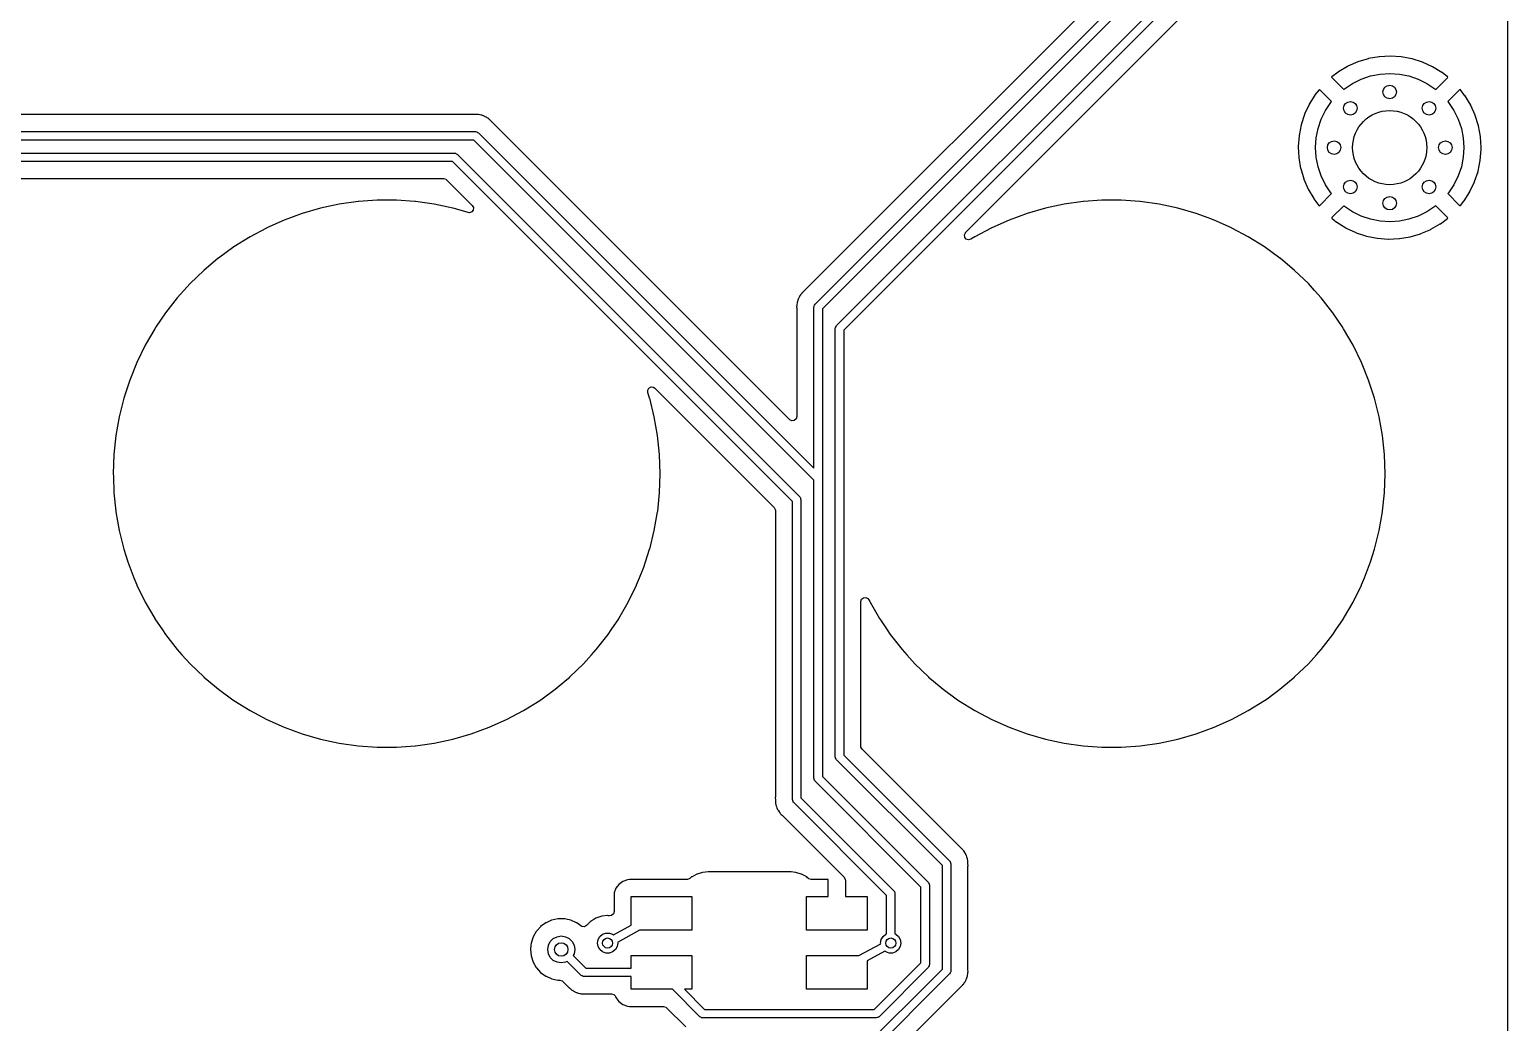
# Model space of a CAD drawing. Extents: x 144 to 253, y -181 to -52.
# Drawn here: x 209.65 to 253.49, y -165.36 to -135.91 of the extents above; entities that cross this region are included whole.
import ezdxf

# ---------------------------------------------------------------- set-up
doc = ezdxf.new("R2010")
doc.units = 0
doc.layers.add('BLACK', color=7, linetype='CONTINUOUS')

msp = doc.modelspace()

# ---------------------------------------------------------------- linework, layer by layer
at = {"layer": 'BLACK', "linetype": 'CONTINUOUS'}
for p, q in [((253.492, -132.01), (253.492, -169.363)), ((242.535, -133.76), (232.653, -143.641)), ((232.957, -144.057), (243.08, -133.933)), ((243.293, -134.073), (233.17, -144.197)), ((233.592, -144.692), (243.715, -134.568)), ((243.928, -134.708), (233.805, -144.832)), ((239.319, -140.036), (244.232, -135.124)), ((249.684, -136.719), (249.37, -136.775)), ((249.692, -136.718), (249.684, -136.719)), ((250.01, -136.701), (249.692, -136.718)), ((250.018, -136.701), (250.01, -136.701)), ((250.336, -136.722), (250.018, -136.701)), ((250.344, -136.722), (250.336, -136.722)), ((250.657, -136.781), (250.344, -136.722)), ((248.472, -137.172), (248.286, -137.315)), ((248.478, -137.168), (248.472, -137.172)), ((248.752, -137.005), (248.478, -137.168)), ((248.759, -137.001), (248.752, -137.005)), ((249.051, -136.872), (248.759, -137.001)), ((249.058, -136.869), (249.051, -136.872)), ((249.363, -136.776), (249.058, -136.869)), ((249.37, -136.775), (249.363, -136.776)), ((250.665, -136.783), (250.657, -136.781)), ((250.969, -136.879), (250.665, -136.783)), ((250.976, -136.882), (250.969, -136.879)), ((251.266, -137.014), (250.976, -136.882)), ((251.273, -137.018), (251.266, -137.014)), ((251.545, -137.184), (251.273, -137.018)), ((251.551, -137.188), (251.545, -137.184)), ((251.714, -137.316), (251.551, -137.188)), ((248.286, -137.315), (248.278, -137.327)), ((248.278, -137.327), (248.285, -137.339)), ((248.285, -137.339), (248.636, -137.69)), ((248.661, -137.668), (248.9, -137.508)), ((248.9, -137.508), (249.158, -137.381)), ((249.158, -137.381), (249.431, -137.288)), ((249.431, -137.288), (249.713, -137.232)), ((249.713, -137.232), (250, -137.213)), ((250, -137.213), (250.287, -137.232)), ((250.287, -137.232), (250.569, -137.288)), ((250.569, -137.288), (250.842, -137.381)), ((250.842, -137.381), (251.1, -137.508)), ((251.1, -137.508), (251.339, -137.668)), ((251.364, -137.69), (251.715, -137.34)), ((251.722, -137.327), (251.714, -137.316)), ((251.715, -137.34), (251.722, -137.327)), ((247.778, -137.857), (247.611, -138.128)), ((247.783, -137.85), (247.778, -137.857)), ((247.903, -137.7), (247.783, -137.85)), ((247.914, -137.692), (247.903, -137.7)), ((247.926, -137.699), (247.914, -137.692)), ((248.277, -138.049), (247.926, -137.699)), ((248.095, -138.313), (248.255, -138.074)), ((248.255, -138.074), (248.277, -138.049)), ((248.636, -137.69), (248.661, -137.668)), ((251.339, -137.668), (251.364, -137.69)), ((252.074, -137.698), (251.723, -138.049)), ((251.723, -138.049), (251.745, -138.074)), ((251.745, -138.074), (251.905, -138.313)), ((252.086, -137.692), (252.074, -137.698)), ((252.098, -137.7), (252.086, -137.692)), ((252.233, -137.874), (252.098, -137.7)), ((252.238, -137.88), (252.233, -137.874)), ((252.402, -138.153), (252.238, -137.88)), ((222.849, -138.431), (207.96, -138.431)), ((222.861, -138.431), (222.849, -138.431)), ((222.897, -138.428), (222.861, -138.431)), ((222.905, -138.427), (222.897, -138.428)), ((222.913, -138.428), (222.905, -138.427)), ((222.925, -138.43), (222.913, -138.428)), ((222.945, -138.431), (222.925, -138.43)), ((222.965, -138.431), (222.945, -138.431)), ((222.973, -138.433), (222.965, -138.431)), ((223.008, -138.442), (222.973, -138.433)), ((222.973, -138.433), (222.973, -138.433)), ((223.019, -138.445), (223.008, -138.442)), ((223.055, -138.451), (223.019, -138.445)), ((223.063, -138.452), (223.055, -138.451)), ((223.055, -138.451), (223.055, -138.451)), ((223.07, -138.455), (223.063, -138.452)), ((223.082, -138.46), (223.07, -138.455)), ((223.07, -138.455), (223.07, -138.455)), ((223.1, -138.466), (223.082, -138.46)), ((223.12, -138.471), (223.1, -138.466)), ((223.159, -138.493), (223.12, -138.471)), ((223.169, -138.498), (223.159, -138.493)), ((223.203, -138.512), (223.169, -138.498)), ((223.21, -138.515), (223.203, -138.512)), ((223.203, -138.512), (223.203, -138.512)), ((223.226, -138.527), (223.21, -138.515)), ((223.226, -138.528), (223.226, -138.527)), ((223.243, -138.539), (223.226, -138.528)), ((247.471, -138.431), (247.373, -138.735)), ((247.474, -138.424), (247.471, -138.431)), ((247.607, -138.135), (247.474, -138.424)), ((247.611, -138.128), (247.607, -138.135)), ((247.967, -138.571), (248.095, -138.313)), ((251.905, -138.313), (252.033, -138.571)), ((252.406, -138.16), (252.402, -138.153)), ((252.536, -138.451), (252.406, -138.16)), ((252.539, -138.458), (252.536, -138.451)), ((252.634, -138.763), (252.539, -138.458)), ((207.697, -138.94), (222.885, -138.94)), ((222.885, -138.94), (222.907, -138.943)), ((222.907, -138.943), (222.912, -138.943)), ((222.912, -138.943), (222.914, -138.944)), ((222.914, -138.944), (222.921, -138.945)), ((222.921, -138.945), (222.946, -138.962)), ((222.946, -138.962), (222.973, -138.977)), ((223.253, -138.545), (223.243, -138.539)), ((223.26, -138.548), (223.253, -138.545)), ((223.253, -138.545), (223.253, -138.545)), ((223.266, -138.554), (223.26, -138.548)), ((223.293, -138.579), (223.266, -138.554)), ((223.302, -138.586), (223.293, -138.579)), ((223.305, -138.589), (223.302, -138.586)), ((223.325, -138.609), (223.305, -138.589)), ((223.327, -138.611), (223.325, -138.609)), ((223.377, -138.658), (223.327, -138.611)), ((223.381, -138.664), (223.377, -138.658)), ((223.389, -138.673), (223.381, -138.664)), ((227.897, -143.181), (223.389, -138.673)), ((247.372, -138.742), (247.311, -139.056)), ((247.373, -138.735), (247.372, -138.742)), ((247.819, -139.126), (247.875, -138.844)), ((247.875, -138.844), (247.967, -138.571)), ((252.033, -138.571), (252.125, -138.844)), ((252.125, -138.844), (252.181, -139.126)), ((252.635, -138.77), (252.634, -138.763)), ((252.693, -139.084), (252.635, -138.77)), ((222.833, -139.19), (207.645, -139.19)), ((232.92, -149.277), (222.833, -139.19)), ((222.973, -138.977), (232.92, -148.923)), ((247.31, -139.063), (247.287, -139.381)), ((247.287, -139.381), (247.287, -139.389)), ((247.287, -139.389), (247.303, -139.707)), ((247.311, -139.056), (247.31, -139.063)), ((247.8, -139.413), (247.819, -139.126)), ((252.181, -139.126), (252.2, -139.413)), ((252.694, -139.091), (252.693, -139.084)), ((252.713, -139.411), (252.694, -139.091)), ((222.198, -139.825), (207.01, -139.825)), ((207.062, -139.575), (222.25, -139.575)), ((232.285, -149.912), (222.198, -139.825)), ((222.25, -139.575), (222.272, -139.578)), ((222.272, -139.578), (222.277, -139.578)), ((222.277, -139.578), (222.279, -139.579)), ((222.279, -139.579), (222.286, -139.58)), ((222.286, -139.58), (222.311, -139.597)), ((222.311, -139.597), (222.338, -139.612)), ((222.338, -139.612), (232.498, -149.772)), ((247.303, -139.707), (247.304, -139.715)), ((247.304, -139.715), (247.358, -140.029)), ((247.819, -139.7), (247.8, -139.413)), ((247.875, -139.983), (247.819, -139.7)), ((252.181, -139.7), (252.125, -139.983)), ((252.2, -139.413), (252.181, -139.7)), ((252.621, -140.112), (252.685, -139.799)), ((252.685, -139.799), (252.686, -139.792)), ((252.686, -139.792), (252.712, -139.472)), ((252.712, -139.468), (252.713, -139.416)), ((252.712, -139.472), (252.712, -139.468)), ((252.713, -139.416), (252.713, -139.411)), ((237.421, -141.935), (239.319, -140.036)), ((247.358, -140.029), (247.36, -140.036)), ((247.36, -140.036), (247.451, -140.342)), ((247.967, -140.255), (247.875, -139.983)), ((248.095, -140.513), (247.967, -140.255)), ((252.033, -140.255), (251.905, -140.513)), ((252.125, -139.983), (252.033, -140.255)), ((252.518, -140.422), (252.619, -140.119)), ((252.619, -140.119), (252.621, -140.112)), ((207.046, -140.333), (221.935, -140.333)), ((221.935, -140.333), (222.004, -140.354)), ((222.004, -140.354), (222.025, -140.37)), ((222.025, -140.37), (222.784, -141.13)), ((247.451, -140.342), (247.454, -140.349)), ((247.454, -140.349), (247.581, -140.642)), ((247.581, -140.642), (247.585, -140.648)), ((247.585, -140.648), (247.746, -140.923)), ((248.255, -140.753), (248.095, -140.513)), ((251.905, -140.513), (251.745, -140.753)), ((252.375, -140.724), (252.379, -140.717)), ((252.379, -140.717), (252.516, -140.429)), ((252.516, -140.429), (252.518, -140.422)), ((218.841, -141.094), (218.287, -141.212)), ((219.402, -141.016), (218.841, -141.094)), ((219.414, -141.015), (219.402, -141.016)), ((219.965, -140.976), (219.414, -141.015)), ((219.967, -140.976), (219.965, -140.976)), ((219.965, -140.976), (219.965, -140.976)), ((220.533, -140.976), (219.967, -140.976)), ((220.535, -140.976), (220.533, -140.976)), ((221.086, -141.015), (220.535, -140.976)), ((220.535, -140.976), (220.535, -140.976)), ((221.098, -141.016), (221.086, -141.015)), ((221.659, -141.094), (221.098, -141.016)), ((222.213, -141.212), (221.659, -141.094)), ((222.784, -141.13), (222.819, -141.193)), ((240.341, -141.094), (239.787, -141.212)), ((240.902, -141.016), (240.341, -141.094)), ((240.914, -141.015), (240.902, -141.016)), ((241.465, -140.976), (240.914, -141.015)), ((241.467, -140.976), (241.465, -140.976)), ((241.465, -140.976), (241.465, -140.976)), ((242.033, -140.976), (241.467, -140.976)), ((242.035, -140.976), (242.033, -140.976)), ((242.586, -141.015), (242.035, -140.976)), ((242.035, -140.976), (242.035, -140.976)), ((242.598, -141.016), (242.586, -141.015)), ((243.159, -141.094), (242.598, -141.016)), ((243.713, -141.212), (243.159, -141.094)), ((247.746, -140.923), (247.751, -140.929)), ((247.751, -140.929), (247.901, -141.127)), ((247.901, -141.127), (247.913, -141.136)), ((247.913, -141.136), (247.925, -141.129)), ((247.925, -141.129), (248.277, -140.778)), ((248.277, -140.778), (248.255, -140.753)), ((248.636, -141.137), (248.286, -141.487)), ((248.661, -141.159), (248.636, -141.137)), ((251.364, -141.137), (251.339, -141.159)), ((251.716, -141.489), (251.364, -141.137)), ((251.745, -140.753), (251.723, -140.778)), ((251.723, -140.778), (252.073, -141.127)), ((252.073, -141.127), (252.086, -141.135)), ((252.086, -141.135), (252.097, -141.127)), ((252.097, -141.127), (252.201, -140.999)), ((252.201, -140.999), (252.205, -140.993)), ((252.205, -140.993), (252.375, -140.724)), ((217.209, -141.563), (216.696, -141.791)), ((217.211, -141.562), (217.209, -141.563)), ((217.209, -141.563), (217.209, -141.563)), ((217.743, -141.368), (217.211, -141.562)), ((218.287, -141.212), (217.743, -141.368)), ((222.215, -141.213), (222.213, -141.212)), ((222.661, -141.341), (222.215, -141.213)), ((222.215, -141.213), (222.215, -141.213)), ((222.704, -141.345), (222.661, -141.341)), ((222.771, -141.32), (222.704, -141.345)), ((222.813, -141.264), (222.771, -141.32)), ((222.819, -141.193), (222.813, -141.264)), ((238.709, -141.563), (238.196, -141.791)), ((238.711, -141.562), (238.709, -141.563)), ((238.709, -141.563), (238.709, -141.563)), ((239.243, -141.368), (238.711, -141.562)), ((239.787, -141.212), (239.243, -141.368)), ((244.257, -141.368), (243.713, -141.212)), ((244.618, -141.5), (244.257, -141.368)), ((244.789, -141.562), (244.618, -141.5)), ((244.791, -141.563), (244.789, -141.562)), ((245.304, -141.791), (244.791, -141.563)), ((244.791, -141.563), (244.791, -141.563)), ((248.286, -141.487), (248.279, -141.5)), ((248.279, -141.5), (248.286, -141.51)), ((248.286, -141.51), (248.425, -141.622)), ((248.9, -141.319), (248.661, -141.159)), ((249.158, -141.446), (248.9, -141.319)), ((249.431, -141.538), (249.158, -141.446)), ((249.713, -141.595), (249.431, -141.538)), ((250, -141.613), (249.713, -141.595)), ((250.287, -141.595), (250, -141.613)), ((250.569, -141.538), (250.287, -141.595)), ((250.842, -141.446), (250.569, -141.538)), ((251.1, -141.319), (250.842, -141.446)), ((251.339, -141.159), (251.1, -141.319)), ((251.504, -141.671), (251.714, -141.512)), ((251.714, -141.512), (251.723, -141.501)), ((251.723, -141.501), (251.716, -141.489)), ((216.681, -141.799), (216.194, -142.058)), ((216.692, -141.793), (216.681, -141.799)), ((216.694, -141.792), (216.692, -141.793)), ((216.692, -141.793), (216.692, -141.793)), ((216.696, -141.791), (216.694, -141.792)), ((216.696, -141.791), (216.696, -141.791)), ((237.385, -142.005), (237.416, -141.941)), ((237.394, -142.075), (237.385, -142.005)), ((237.416, -141.941), (237.421, -141.935)), ((238.181, -141.799), (237.694, -142.058)), ((238.192, -141.793), (238.181, -141.799)), ((238.194, -141.792), (238.192, -141.793)), ((238.192, -141.793), (238.192, -141.793)), ((238.196, -141.791), (238.194, -141.792)), ((238.196, -141.791), (238.196, -141.791)), ((245.306, -141.792), (245.304, -141.791)), ((245.304, -141.791), (245.304, -141.791)), ((245.308, -141.793), (245.306, -141.792)), ((245.319, -141.799), (245.308, -141.793)), ((245.308, -141.793), (245.308, -141.793)), ((245.806, -142.058), (245.319, -141.799)), ((248.425, -141.622), (248.432, -141.627)), ((248.432, -141.627), (248.702, -141.796)), ((248.702, -141.796), (248.709, -141.799)), ((248.709, -141.799), (248.998, -141.934)), ((248.998, -141.934), (249.005, -141.937)), ((249.005, -141.937), (249.308, -142.036)), ((250.609, -142.057), (250.915, -141.967)), ((250.915, -141.967), (250.922, -141.964)), ((250.922, -141.964), (251.215, -141.839)), ((251.215, -141.839), (251.222, -141.835)), ((251.222, -141.835), (251.498, -141.675)), ((251.498, -141.675), (251.504, -141.671)), ((215.712, -142.359), (215.257, -142.69)), ((215.713, -142.358), (215.712, -142.359)), ((215.712, -142.359), (215.712, -142.359)), ((216.194, -142.058), (215.713, -142.358)), ((237.44, -142.129), (237.394, -142.075)), ((237.508, -142.15), (237.44, -142.129)), ((237.577, -142.131), (237.508, -142.15)), ((237.692, -142.059), (237.577, -142.131)), ((237.694, -142.058), (237.692, -142.059)), ((237.692, -142.059), (237.692, -142.059)), ((246.287, -142.358), (245.806, -142.058)), ((246.288, -142.359), (246.287, -142.358)), ((246.743, -142.69), (246.288, -142.359)), ((246.288, -142.359), (246.288, -142.359)), ((249.308, -142.036), (249.315, -142.038)), ((249.315, -142.038), (249.628, -142.1)), ((249.628, -142.1), (249.636, -142.101)), ((249.636, -142.101), (249.954, -142.126)), ((249.954, -142.126), (249.961, -142.126)), ((249.961, -142.126), (250.28, -142.112)), ((250.28, -142.112), (250.287, -142.111)), ((250.287, -142.111), (250.602, -142.058)), ((250.602, -142.058), (250.609, -142.057)), ((215.253, -142.692), (214.823, -143.054)), ((215.255, -142.691), (215.253, -142.692)), ((215.253, -142.692), (215.253, -142.692)), ((215.257, -142.69), (215.255, -142.691)), ((215.257, -142.69), (215.257, -142.69)), ((246.745, -142.691), (246.743, -142.69)), ((246.743, -142.69), (246.743, -142.69)), ((246.747, -142.692), (246.745, -142.691)), ((247.177, -143.054), (246.747, -142.692)), ((246.747, -142.692), (246.747, -142.692)), ((214.821, -143.055), (214.414, -143.448)), ((214.823, -143.054), (214.821, -143.055)), ((214.823, -143.054), (214.823, -143.054)), ((232.196, -147.481), (227.897, -143.181)), ((247.179, -143.055), (247.177, -143.054)), ((247.177, -143.054), (247.177, -143.054)), ((247.586, -143.448), (247.179, -143.055)), ((214.23, -143.653), (214.037, -143.868)), ((214.414, -143.448), (214.23, -143.653)), ((232.519, -143.787), (232.508, -143.804)), ((232.525, -143.777), (232.519, -143.787)), ((232.528, -143.77), (232.525, -143.777)), ((232.525, -143.777), (232.525, -143.777)), ((232.559, -143.737), (232.528, -143.77)), ((232.566, -143.728), (232.559, -143.737)), ((232.569, -143.725), (232.566, -143.728)), ((232.589, -143.705), (232.569, -143.725)), ((232.591, -143.703), (232.589, -143.705)), ((232.633, -143.659), (232.591, -143.703)), ((232.638, -143.653), (232.633, -143.659)), ((232.644, -143.649), (232.638, -143.653)), ((232.653, -143.641), (232.644, -143.649)), ((247.77, -143.653), (247.586, -143.448)), ((247.963, -143.868), (247.77, -143.653)), ((214.035, -143.869), (213.686, -144.315)), ((214.037, -143.868), (214.035, -143.869)), ((214.037, -143.868), (214.037, -143.868)), ((232.41, -144.105), (232.407, -144.125)), ((232.407, -144.125), (232.408, -144.133)), ((232.408, -144.133), (232.411, -144.169)), ((232.411, -144.085), (232.41, -144.105)), ((232.422, -144.022), (232.411, -144.065)), ((232.411, -144.065), (232.411, -144.085)), ((232.411, -144.169), (232.411, -144.181)), ((232.411, -144.181), (232.411, -147.391)), ((232.425, -144.011), (232.422, -144.022)), ((232.431, -143.975), (232.425, -144.011)), ((232.432, -143.967), (232.431, -143.975)), ((232.431, -143.975), (232.431, -143.975)), ((232.44, -143.948), (232.432, -143.967)), ((232.446, -143.93), (232.44, -143.948)), ((232.449, -143.918), (232.446, -143.93)), ((232.451, -143.91), (232.449, -143.918)), ((232.449, -143.918), (232.449, -143.918)), ((232.473, -143.871), (232.451, -143.91)), ((232.478, -143.861), (232.473, -143.871)), ((232.492, -143.827), (232.478, -143.861)), ((232.495, -143.82), (232.492, -143.827)), ((232.492, -143.827), (232.492, -143.827)), ((232.508, -143.804), (232.495, -143.82)), ((232.92, -144.145), (232.923, -144.123)), ((232.92, -148.923), (232.92, -144.145)), ((232.923, -144.118), (232.924, -144.116)), ((232.923, -144.123), (232.923, -144.118)), ((232.924, -144.116), (232.925, -144.109)), ((232.925, -144.109), (232.942, -144.084)), ((232.942, -144.084), (232.957, -144.057)), ((233.17, -144.197), (233.17, -158.063)), ((247.965, -143.869), (247.963, -143.868)), ((247.963, -143.868), (247.963, -143.868)), ((248.314, -144.315), (247.965, -143.869)), ((213.685, -144.317), (213.413, -144.721)), ((213.686, -144.315), (213.685, -144.317)), ((248.315, -144.317), (248.314, -144.315)), ((248.587, -144.721), (248.315, -144.317)), ((213.37, -144.785), (213.087, -145.275)), ((213.413, -144.721), (213.37, -144.785)), ((233.555, -144.78), (233.558, -144.758)), ((233.555, -157.48), (233.555, -144.78)), ((233.558, -144.753), (233.559, -144.751)), ((233.558, -144.758), (233.558, -144.753)), ((233.559, -144.751), (233.56, -144.744)), ((233.56, -144.744), (233.577, -144.719)), ((233.577, -144.719), (233.592, -144.692)), ((233.805, -144.832), (233.805, -157.428)), ((248.63, -144.785), (248.587, -144.721)), ((248.913, -145.275), (248.63, -144.785)), ((213.086, -145.277), (212.839, -145.782)), ((213.087, -145.275), (213.086, -145.277)), ((213.086, -145.277), (213.086, -145.277)), ((248.914, -145.277), (248.913, -145.275)), ((249.161, -145.782), (248.914, -145.277)), ((248.914, -145.277), (248.914, -145.277)), ((212.838, -145.784), (212.626, -146.309)), ((212.839, -145.782), (212.838, -145.784)), ((212.839, -145.782), (212.839, -145.782)), ((249.162, -145.784), (249.161, -145.782)), ((249.161, -145.782), (249.161, -145.782)), ((249.374, -146.309), (249.162, -145.784)), ((212.626, -146.311), (212.452, -146.846)), ((212.626, -146.309), (212.626, -146.311)), ((249.374, -146.311), (249.374, -146.309)), ((249.548, -146.846), (249.374, -146.311)), ((212.451, -146.848), (212.314, -147.397)), ((212.452, -146.846), (212.451, -146.848)), ((212.452, -146.846), (212.452, -146.846)), ((227.991, -146.605), (228.027, -146.544)), ((227.993, -146.676), (227.991, -146.605)), ((228.048, -146.846), (227.993, -146.676)), ((228.027, -146.544), (228.091, -146.512)), ((228.049, -146.848), (228.048, -146.846)), ((228.186, -147.397), (228.049, -146.848)), ((228.091, -146.512), (228.162, -146.521)), ((228.162, -146.521), (228.202, -146.547)), ((228.202, -146.547), (231.74, -150.085)), ((249.549, -146.848), (249.548, -146.846)), ((249.548, -146.846), (249.548, -146.846)), ((249.686, -147.397), (249.549, -146.848)), ((212.314, -147.397), (212.216, -147.955)), ((228.284, -147.955), (228.186, -147.397)), ((232.203, -147.487), (232.196, -147.481)), ((232.268, -147.516), (232.203, -147.487)), ((232.338, -147.506), (232.268, -147.516)), ((232.391, -147.46), (232.338, -147.506)), ((232.411, -147.391), (232.391, -147.46)), ((249.784, -147.955), (249.686, -147.397)), ((212.216, -147.955), (212.157, -148.518)), ((228.343, -148.518), (228.284, -147.955)), ((249.843, -148.518), (249.784, -147.955)), ((212.157, -148.518), (212.137, -149.084)), ((228.363, -149.084), (228.343, -148.518)), ((249.863, -149.084), (249.843, -148.518)), ((212.137, -149.084), (212.14, -149.158)), ((212.14, -149.158), (212.157, -149.65)), ((228.343, -149.65), (228.363, -149.084)), ((232.92, -158.115), (232.92, -149.277)), ((249.843, -149.65), (249.863, -149.084)), ((212.157, -149.65), (212.157, -149.652)), ((212.157, -149.652), (212.214, -150.194)), ((228.286, -150.194), (228.343, -149.652)), ((228.343, -149.652), (228.343, -149.65)), ((232.285, -158.75), (232.285, -149.912)), ((232.498, -149.772), (232.512, -149.789)), ((232.512, -149.789), (232.515, -149.792)), ((232.515, -149.792), (232.516, -149.795)), ((232.516, -149.795), (232.52, -149.8)), ((232.52, -149.8), (232.526, -149.83)), ((232.526, -149.83), (232.535, -149.86)), ((232.535, -149.86), (232.535, -158.698)), ((249.786, -150.194), (249.843, -149.652)), ((249.843, -149.652), (249.843, -149.65)), ((212.214, -150.194), (212.216, -150.213)), ((212.216, -150.213), (212.314, -150.771)), ((228.186, -150.771), (228.284, -150.213)), ((228.284, -150.213), (228.286, -150.194)), ((231.74, -150.085), (231.774, -150.148)), ((231.774, -150.148), (231.776, -150.175)), ((231.776, -150.175), (231.776, -158.671)), ((249.686, -150.771), (249.784, -150.213)), ((249.784, -150.213), (249.786, -150.194)), ((212.314, -150.771), (212.451, -151.32)), ((228.049, -151.32), (228.186, -150.771)), ((249.549, -151.32), (249.686, -150.771)), ((212.451, -151.32), (212.452, -151.322)), ((212.452, -151.322), (212.452, -151.322)), ((212.452, -151.322), (212.573, -151.695)), ((227.927, -151.695), (228.048, -151.322)), ((228.048, -151.322), (228.049, -151.32)), ((228.048, -151.322), (228.048, -151.322)), ((249.427, -151.695), (249.548, -151.322)), ((249.548, -151.322), (249.549, -151.32)), ((249.548, -151.322), (249.548, -151.322)), ((212.573, -151.695), (212.626, -151.859)), ((212.626, -151.859), (212.627, -151.861)), ((212.627, -151.861), (212.627, -151.861)), ((212.627, -151.861), (212.752, -152.171)), ((227.748, -152.171), (227.873, -151.861)), ((227.873, -151.861), (227.874, -151.859)), ((227.873, -151.861), (227.873, -151.861)), ((227.874, -151.859), (227.927, -151.695)), ((249.248, -152.171), (249.373, -151.861)), ((249.373, -151.861), (249.374, -151.859)), ((249.373, -151.861), (249.373, -151.861)), ((249.374, -151.859), (249.427, -151.695)), ((212.752, -152.171), (212.838, -152.384)), ((212.838, -152.384), (212.839, -152.386)), ((212.839, -152.386), (212.839, -152.386)), ((212.839, -152.386), (213.086, -152.891)), ((227.414, -152.891), (227.661, -152.386)), ((227.661, -152.386), (227.662, -152.384)), ((227.661, -152.386), (227.661, -152.386)), ((227.662, -152.384), (227.748, -152.171)), ((248.914, -152.891), (249.161, -152.386)), ((249.161, -152.386), (249.162, -152.384)), ((249.161, -152.386), (249.161, -152.386)), ((249.162, -152.384), (249.248, -152.171)), ((213.086, -152.891), (213.087, -152.893)), ((213.087, -152.893), (213.37, -153.383)), ((227.13, -153.383), (227.413, -152.893)), ((227.413, -152.893), (227.414, -152.891)), ((234.313, -152.879), (234.334, -152.81)), ((234.313, -157.165), (234.313, -152.879)), ((234.334, -152.81), (234.387, -152.764)), ((234.387, -152.764), (234.457, -152.754)), ((234.457, -152.754), (234.522, -152.783)), ((234.522, -152.783), (234.553, -152.823)), ((234.553, -152.823), (234.58, -152.879)), ((234.58, -152.879), (234.587, -152.893)), ((234.587, -152.893), (234.87, -153.383)), ((248.63, -153.383), (248.913, -152.893)), ((248.913, -152.893), (248.914, -152.891)), ((213.37, -153.383), (213.371, -153.385)), ((213.371, -153.385), (213.371, -153.385)), ((213.371, -153.385), (213.596, -153.718)), ((226.904, -153.718), (227.129, -153.385)), ((227.129, -153.385), (227.13, -153.383)), ((227.129, -153.385), (227.129, -153.385)), ((234.87, -153.383), (234.871, -153.385)), ((234.871, -153.385), (234.871, -153.385)), ((234.871, -153.385), (235.096, -153.718)), ((248.404, -153.718), (248.629, -153.385)), ((248.629, -153.385), (248.63, -153.383)), ((248.629, -153.385), (248.629, -153.385)), ((213.596, -153.718), (213.686, -153.853)), ((213.686, -153.853), (214.035, -154.299)), ((226.465, -154.299), (226.814, -153.853)), ((226.814, -153.853), (226.904, -153.718)), ((235.096, -153.718), (235.186, -153.853)), ((235.186, -153.853), (235.535, -154.299)), ((247.965, -154.299), (248.314, -153.853)), ((248.314, -153.853), (248.404, -153.718)), ((214.035, -154.299), (214.037, -154.301)), ((214.037, -154.301), (214.037, -154.301)), ((214.037, -154.301), (214.174, -154.453)), ((226.326, -154.453), (226.463, -154.301)), ((226.463, -154.301), (226.465, -154.299)), ((226.463, -154.301), (226.463, -154.301)), ((235.535, -154.299), (235.537, -154.301)), ((235.537, -154.301), (235.537, -154.301)), ((235.537, -154.301), (235.674, -154.453)), ((247.826, -154.453), (247.963, -154.301)), ((247.963, -154.301), (247.965, -154.299)), ((247.963, -154.301), (247.963, -154.301)), ((214.174, -154.453), (214.414, -154.72)), ((214.414, -154.72), (214.821, -155.113)), ((225.679, -155.113), (226.086, -154.72)), ((226.086, -154.72), (226.326, -154.453)), ((235.674, -154.453), (235.914, -154.72)), ((235.914, -154.72), (236.321, -155.113)), ((247.179, -155.113), (247.586, -154.72)), ((247.586, -154.72), (247.826, -154.453)), ((214.821, -155.113), (214.823, -155.115)), ((214.823, -155.115), (214.823, -155.115)), ((214.823, -155.115), (214.911, -155.188)), ((225.589, -155.188), (225.677, -155.115)), ((225.677, -155.115), (225.679, -155.113)), ((225.677, -155.115), (225.677, -155.115)), ((236.321, -155.113), (236.323, -155.115)), ((236.323, -155.115), (236.323, -155.115)), ((236.323, -155.115), (236.411, -155.188)), ((247.089, -155.188), (247.177, -155.115)), ((247.177, -155.115), (247.179, -155.113)), ((247.177, -155.115), (247.177, -155.115)), ((214.911, -155.188), (215.255, -155.477)), ((215.255, -155.477), (215.257, -155.478)), ((215.257, -155.478), (215.257, -155.478)), ((215.257, -155.478), (215.64, -155.757)), ((224.86, -155.757), (225.243, -155.478)), ((225.243, -155.478), (225.245, -155.477)), ((225.243, -155.478), (225.243, -155.478)), ((225.245, -155.477), (225.589, -155.188)), ((236.411, -155.188), (236.755, -155.477)), ((236.755, -155.477), (236.757, -155.478)), ((236.757, -155.478), (236.757, -155.478)), ((236.757, -155.478), (237.14, -155.757)), ((246.36, -155.757), (246.743, -155.478)), ((246.743, -155.478), (246.745, -155.477)), ((246.743, -155.478), (246.743, -155.478)), ((246.745, -155.477), (247.089, -155.188)), ((215.64, -155.757), (215.713, -155.81)), ((215.713, -155.81), (216.194, -156.11)), ((224.306, -156.11), (224.787, -155.81)), ((224.787, -155.81), (224.86, -155.757)), ((237.14, -155.757), (237.213, -155.81)), ((237.213, -155.81), (237.694, -156.11)), ((245.806, -156.11), (246.287, -155.81)), ((246.287, -155.81), (246.36, -155.757)), ((216.194, -156.11), (216.694, -156.376)), ((216.694, -156.376), (216.696, -156.377)), ((216.696, -156.377), (216.696, -156.377)), ((216.696, -156.377), (217.209, -156.605)), ((223.291, -156.605), (223.804, -156.377)), ((223.804, -156.377), (223.806, -156.376)), ((223.804, -156.377), (223.804, -156.377)), ((223.806, -156.376), (224.306, -156.11)), ((237.694, -156.11), (238.194, -156.376)), ((238.194, -156.376), (238.196, -156.377)), ((238.196, -156.377), (238.196, -156.377)), ((238.196, -156.377), (238.709, -156.605)), ((244.791, -156.605), (245.304, -156.377)), ((245.304, -156.377), (245.306, -156.376)), ((245.304, -156.377), (245.304, -156.377)), ((245.306, -156.376), (245.806, -156.11)), ((217.209, -156.605), (217.211, -156.606)), ((217.211, -156.606), (217.743, -156.8)), ((217.743, -156.8), (218.287, -156.956)), ((222.213, -156.956), (222.757, -156.8)), ((222.757, -156.8), (223.289, -156.606)), ((223.289, -156.606), (223.291, -156.605)), ((238.709, -156.605), (238.711, -156.606)), ((238.711, -156.606), (239.243, -156.8)), ((239.243, -156.8), (239.787, -156.956)), ((243.713, -156.956), (244.257, -156.8)), ((244.257, -156.8), (244.789, -156.606)), ((244.789, -156.606), (244.791, -156.605)), ((218.287, -156.956), (218.841, -157.074)), ((218.841, -157.074), (219.402, -157.153)), ((219.402, -157.153), (219.404, -157.153)), ((219.404, -157.153), (219.965, -157.192)), ((219.965, -157.192), (219.965, -157.192)), ((219.965, -157.192), (219.967, -157.192)), ((219.967, -157.192), (220.533, -157.192)), ((220.533, -157.192), (220.535, -157.192)), ((220.535, -157.192), (221.096, -157.153)), ((220.535, -157.192), (220.535, -157.192)), ((221.096, -157.153), (221.098, -157.153)), ((221.098, -157.153), (221.659, -157.074)), ((221.659, -157.074), (222.213, -156.956)), ((234.316, -157.192), (234.313, -157.165)), ((234.35, -157.254), (234.316, -157.192)), ((237.278, -160.182), (234.35, -157.254)), ((239.787, -156.956), (240.341, -157.074)), ((240.341, -157.074), (240.902, -157.153)), ((240.902, -157.153), (240.904, -157.153)), ((240.904, -157.153), (241.465, -157.192)), ((241.465, -157.192), (241.465, -157.192)), ((241.465, -157.192), (241.467, -157.192)), ((241.467, -157.192), (242.033, -157.192)), ((242.033, -157.192), (242.035, -157.192)), ((242.035, -157.192), (242.596, -157.153)), ((242.035, -157.192), (242.035, -157.192)), ((242.596, -157.153), (242.598, -157.153)), ((242.598, -157.153), (243.159, -157.074)), ((243.159, -157.074), (243.713, -156.956)), ((233.564, -157.51), (233.555, -157.48)), ((233.57, -157.54), (233.564, -157.51)), ((233.574, -157.545), (233.57, -157.54)), ((233.575, -157.548), (233.574, -157.545)), ((233.578, -157.551), (233.575, -157.548)), ((233.592, -157.568), (233.578, -157.551)), ((236.73, -160.707), (233.592, -157.568)), ((233.805, -157.428), (236.943, -160.567)), ((232.929, -158.145), (232.92, -158.115)), ((232.935, -158.175), (232.929, -158.145)), ((232.939, -158.18), (232.935, -158.175)), ((232.94, -158.183), (232.939, -158.18)), ((232.943, -158.186), (232.94, -158.183)), ((232.957, -158.203), (232.943, -158.186)), ((236.095, -161.342), (232.957, -158.203)), ((233.17, -158.063), (236.308, -161.202)), ((231.776, -158.682), (231.774, -158.69)), ((231.774, -158.69), (231.775, -158.698)), ((231.776, -158.671), (231.776, -158.682)), ((231.775, -158.698), (231.775, -158.698)), ((231.775, -158.698), (231.776, -158.758)), ((231.776, -158.758), (231.776, -158.762)), ((231.776, -158.762), (231.776, -158.79)), ((231.776, -158.79), (231.777, -158.794)), ((231.777, -158.794), (231.777, -158.794)), ((231.777, -158.794), (231.777, -158.794)), ((231.777, -158.794), (231.778, -158.806)), ((231.778, -158.806), (231.779, -158.85)), ((231.779, -158.85), (231.784, -158.865)), ((231.784, -158.865), (231.785, -158.869)), ((231.785, -158.869), (231.789, -158.889)), ((231.789, -158.889), (231.792, -158.909)), ((231.792, -158.909), (231.794, -158.916)), ((231.794, -158.916), (231.794, -158.916)), ((231.794, -158.916), (231.808, -158.95)), ((231.808, -158.95), (231.812, -158.961)), ((231.812, -158.961), (231.824, -159.004)), ((231.824, -159.004), (231.828, -159.01)), ((231.828, -159.01), (231.828, -159.01)), ((231.828, -159.01), (231.834, -159.021)), ((231.834, -159.021), (231.843, -159.039)), ((231.843, -159.039), (231.85, -159.058)), ((231.85, -159.058), (231.855, -159.064)), ((231.855, -159.064), (231.855, -159.064)), ((231.855, -159.064), (231.876, -159.093)), ((231.876, -159.093), (231.883, -159.103)), ((231.883, -159.103), (231.905, -159.141)), ((232.294, -158.78), (232.285, -158.75)), ((232.3, -158.81), (232.294, -158.78)), ((232.304, -158.815), (232.3, -158.81)), ((232.305, -158.818), (232.304, -158.815)), ((232.308, -158.821), (232.305, -158.818)), ((232.322, -158.838), (232.308, -158.821)), ((235.075, -161.592), (232.322, -158.838)), ((232.535, -158.698), (235.288, -161.452)), ((231.905, -159.141), (231.92, -159.156)), ((231.92, -159.156), (231.933, -159.171)), ((231.933, -159.171), (231.945, -159.187)), ((231.945, -159.187), (231.951, -159.192)), ((231.951, -159.192), (231.979, -159.215)), ((231.979, -159.215), (231.987, -159.223)), ((231.987, -159.223), (233.817, -161.053)), ((237.286, -160.19), (237.278, -160.182)), ((237.32, -160.218), (237.286, -160.19)), ((237.325, -160.224), (237.32, -160.218)), ((237.332, -160.234), (237.325, -160.224)), ((237.345, -160.249), (237.332, -160.234)), ((237.36, -160.264), (237.345, -160.249)), ((237.364, -160.27), (237.36, -160.264)), ((237.382, -160.302), (237.364, -160.27)), ((237.364, -160.27), (237.364, -160.27)), ((237.389, -160.312), (237.382, -160.302)), ((237.415, -160.347), (237.389, -160.312)), ((237.422, -160.366), (237.415, -160.347)), ((237.431, -160.384), (237.422, -160.366)), ((237.437, -160.395), (237.431, -160.384)), ((237.441, -160.401), (237.437, -160.395)), ((237.437, -160.395), (237.437, -160.395)), ((237.443, -160.409), (237.441, -160.401)), ((237.453, -160.444), (237.443, -160.409)), ((237.443, -160.409), (237.443, -160.409)), ((237.457, -160.455), (237.453, -160.444)), ((236.73, -163.778), (236.73, -160.707)), ((236.943, -160.567), (236.957, -160.584)), ((236.957, -160.584), (236.96, -160.587)), ((236.96, -160.587), (236.961, -160.59)), ((236.961, -160.59), (236.965, -160.595)), ((236.965, -160.595), (236.971, -160.625)), ((236.971, -160.625), (236.98, -160.655)), ((236.98, -160.655), (236.98, -163.83)), ((237.47, -160.487), (237.457, -160.455)), ((237.473, -160.496), (237.47, -160.487)), ((237.474, -160.504), (237.473, -160.496)), ((237.476, -160.516), (237.474, -160.504)), ((237.474, -160.504), (237.474, -160.504)), ((237.48, -160.536), (237.476, -160.516)), ((237.486, -160.555), (237.48, -160.536)), ((237.486, -160.563), (237.486, -160.555)), ((237.487, -160.599), (237.486, -160.563)), ((237.488, -160.611), (237.487, -160.599)), ((237.488, -160.615), (237.488, -160.611)), ((237.488, -160.643), (237.488, -160.615)), ((237.489, -160.647), (237.488, -160.643)), ((237.488, -160.734), (237.489, -160.723)), ((237.488, -163.794), (237.488, -160.734)), ((237.491, -160.715), (237.489, -160.647)), ((237.489, -160.723), (237.491, -160.715)), ((227.137, -161.263), (227.049, -161.38)), ((227.253, -161.176), (227.137, -161.263)), ((227.39, -161.125), (227.253, -161.176)), ((227.452, -161.118), (227.39, -161.125)), ((229.16, -161.118), (227.452, -161.118)), ((229.174, -161.117), (229.16, -161.118)), ((229.24, -161.089), (229.174, -161.117)), ((229.293, -161.045), (229.24, -161.089)), ((229.305, -161.039), (229.293, -161.045)), ((229.445, -160.964), (229.305, -161.039)), ((229.451, -160.961), (229.445, -160.964)), ((229.445, -160.964), (229.445, -160.964)), ((229.457, -160.959), (229.451, -160.961)), ((229.616, -160.911), (229.457, -160.959)), ((229.457, -160.959), (229.457, -160.959)), ((229.622, -160.909), (229.616, -160.911)), ((229.616, -160.911), (229.616, -160.911)), ((229.779, -160.894), (229.622, -160.909)), ((229.784, -160.893), (229.779, -160.894)), ((229.8, -160.891), (229.784, -160.893)), ((229.805, -160.891), (229.8, -160.891)), ((229.806, -160.891), (229.805, -160.891)), ((229.805, -160.891), (229.805, -160.891)), ((229.813, -160.891), (229.806, -160.891)), ((229.829, -160.894), (229.813, -160.891)), ((229.832, -160.894), (229.829, -160.894)), ((229.853, -160.896), (229.832, -160.894)), ((232.155, -160.896), (229.853, -160.896)), ((232.172, -160.895), (232.155, -160.896)), ((232.176, -160.894), (232.172, -160.895)), ((232.2, -160.891), (232.176, -160.894)), ((232.205, -160.891), (232.2, -160.891)), ((232.206, -160.891), (232.205, -160.891)), ((232.205, -160.891), (232.205, -160.891)), ((232.213, -160.891), (232.206, -160.891)), ((232.236, -160.895), (232.213, -160.891)), ((232.244, -160.896), (232.236, -160.895)), ((232.378, -160.909), (232.244, -160.896)), ((232.384, -160.911), (232.378, -160.909)), ((232.543, -160.959), (232.384, -160.911)), ((232.384, -160.911), (232.384, -160.911)), ((232.549, -160.961), (232.543, -160.959)), ((232.543, -160.959), (232.543, -160.959)), ((232.555, -160.964), (232.549, -160.961)), ((232.648, -161.014), (232.555, -160.964)), ((232.555, -160.964), (232.555, -160.964)), ((232.707, -161.045), (232.648, -161.014)), ((232.732, -161.066), (232.707, -161.045)), ((232.761, -161.09), (232.732, -161.066)), ((232.773, -161.098), (232.761, -161.09)), ((232.841, -161.118), (232.773, -161.098)), ((233.332, -161.118), (232.841, -161.118)), ((233.34, -161.12), (233.332, -161.118)), ((233.342, -161.121), (233.34, -161.12)), ((233.346, -161.137), (233.342, -161.121)), ((233.346, -161.626), (233.346, -161.137)), ((233.817, -161.053), (233.851, -161.115)), ((233.851, -161.115), (233.854, -161.142)), ((233.854, -161.142), (233.854, -161.626)), ((236.308, -161.202), (236.322, -161.219)), ((236.322, -161.219), (236.325, -161.222)), ((236.325, -161.222), (236.326, -161.225)), ((236.326, -161.225), (236.33, -161.23)), ((236.33, -161.23), (236.336, -161.26)), ((236.336, -161.26), (236.345, -161.29)), ((236.345, -161.29), (236.345, -163.644)), ((226.998, -161.516), (226.992, -161.578)), ((226.992, -161.578), (226.992, -162.071)), ((227.049, -161.38), (226.998, -161.516)), ((227.5, -162.478), (227.5, -161.626)), ((227.5, -161.626), (229.3, -161.626)), ((229.3, -161.626), (229.3, -162.626)), ((232.7, -162.626), (232.7, -161.626)), ((232.7, -161.626), (233.346, -161.626)), ((233.854, -161.626), (234.5, -161.626)), ((234.5, -161.626), (234.5, -162.626)), ((235.075, -162.735), (235.075, -161.592)), ((235.288, -161.452), (235.302, -161.469)), ((235.302, -161.469), (235.305, -161.472)), ((235.305, -161.472), (235.306, -161.475)), ((235.306, -161.475), (235.31, -161.48)), ((235.31, -161.48), (235.316, -161.51)), ((235.316, -161.51), (235.325, -161.54)), ((235.325, -161.54), (235.325, -162.735)), ((236.095, -163.592), (236.095, -161.342)), ((226.799, -162.191), (226.632, -162.209)), ((226.806, -162.191), (226.799, -162.191)), ((226.799, -162.191), (226.799, -162.191)), ((226.828, -162.193), (226.806, -162.191)), ((226.851, -162.196), (226.828, -162.193)), ((226.918, -162.185), (226.851, -162.196)), ((226.971, -162.139), (226.918, -162.185)), ((226.992, -162.071), (226.971, -162.139)), ((224.809, -162.521), (224.7, -162.642)), ((224.814, -162.516), (224.809, -162.521)), ((224.809, -162.521), (224.809, -162.521)), ((224.968, -162.404), (224.814, -162.516)), ((224.974, -162.401), (224.968, -162.404)), ((225.137, -162.329), (224.974, -162.401)), ((224.974, -162.401), (224.974, -162.401)), ((225.143, -162.326), (225.137, -162.329)), ((225.137, -162.329), (225.137, -162.329)), ((225.236, -162.306), (225.143, -162.326)), ((225.323, -162.288), (225.236, -162.306)), ((225.33, -162.286), (225.323, -162.288)), ((225.323, -162.288), (225.323, -162.288)), ((225.52, -162.286), (225.33, -162.286)), ((225.527, -162.288), (225.52, -162.286)), ((225.614, -162.306), (225.527, -162.288)), ((225.527, -162.288), (225.527, -162.288)), ((225.707, -162.326), (225.614, -162.306)), ((225.713, -162.329), (225.707, -162.326)), ((225.876, -162.401), (225.713, -162.329)), ((225.713, -162.329), (225.713, -162.329)), ((225.882, -162.404), (225.876, -162.401)), ((225.876, -162.401), (225.876, -162.401)), ((225.887, -162.408), (225.882, -162.404)), ((226.011, -162.498), (225.887, -162.408)), ((225.887, -162.408), (225.887, -162.408)), ((226.04, -162.514), (226.011, -162.498)), ((226.111, -162.519), (226.04, -162.514)), ((226.173, -162.486), (226.111, -162.519)), ((226.294, -162.368), (226.173, -162.486)), ((226.299, -162.363), (226.294, -162.368)), ((226.294, -162.368), (226.294, -162.368)), ((226.305, -162.359), (226.299, -162.363)), ((226.391, -162.306), (226.305, -162.359)), ((226.305, -162.359), (226.305, -162.359)), ((226.454, -162.268), (226.391, -162.306)), ((226.625, -162.209), (226.454, -162.268)), ((226.632, -162.209), (226.625, -162.209)), ((226.632, -162.209), (226.632, -162.209)), ((226.975, -162.765), (227.5, -162.478)), ((227.748, -162.626), (227.096, -162.984)), ((229.3, -162.626), (227.748, -162.626)), ((234.5, -162.626), (232.7, -162.626)), ((224.524, -163.071), (224.511, -163.195)), ((224.531, -163.012), (224.524, -163.071)), ((224.59, -162.823), (224.531, -163.005)), ((224.531, -163.005), (224.531, -163.012)), ((224.531, -163.012), (224.531, -163.012)), ((224.686, -162.658), (224.59, -162.823)), ((224.7, -162.642), (224.686, -162.658)), ((225.025, -163.195), (225.045, -163.071)), ((225.045, -163.071), (225.101, -162.96)), ((225.101, -162.96), (225.19, -162.871)), ((225.19, -162.871), (225.301, -162.815)), ((225.301, -162.815), (225.425, -162.795)), ((225.425, -162.795), (225.549, -162.815)), ((225.549, -162.815), (225.66, -162.871)), ((225.66, -162.871), (225.749, -162.96)), ((225.749, -162.96), (225.805, -163.071)), ((225.805, -163.071), (225.825, -163.195)), ((226.5, -163.004), (226.518, -162.901)), ((226.518, -163.107), (226.5, -163.004)), ((226.518, -162.901), (226.57, -162.811)), ((226.57, -162.811), (226.65, -162.744)), ((226.65, -162.744), (226.748, -162.709)), ((226.748, -162.709), (226.852, -162.709)), ((226.852, -162.709), (226.95, -162.744)), ((226.95, -162.744), (226.975, -162.765)), ((227.1, -163.004), (227.082, -163.107)), ((227.096, -162.984), (227.1, -163.004)), ((234.256, -163.376), (234.903, -163.023)), ((234.9, -163.004), (234.918, -162.901)), ((234.903, -163.023), (234.9, -163.004)), ((234.918, -162.901), (234.97, -162.811)), ((234.97, -162.811), (235.05, -162.744)), ((235.05, -162.744), (235.075, -162.735)), ((235.325, -162.735), (235.35, -162.744)), ((235.35, -162.744), (235.43, -162.811)), ((235.43, -162.811), (235.482, -162.901)), ((235.482, -162.901), (235.5, -163.004)), ((235.5, -163.004), (235.482, -163.107)), ((224.511, -163.195), (224.531, -163.385)), ((224.531, -163.385), (224.59, -163.567)), ((225.045, -163.319), (225.025, -163.195)), ((225.101, -163.43), (225.045, -163.319)), ((225.19, -163.519), (225.101, -163.43)), ((225.805, -163.319), (225.778, -163.372)), ((225.778, -163.372), (226.158, -163.751)), ((225.825, -163.195), (225.805, -163.319)), ((226.57, -163.197), (226.518, -163.107)), ((226.65, -163.264), (226.57, -163.197)), ((226.748, -163.3), (226.65, -163.264)), ((226.852, -163.3), (226.748, -163.3)), ((226.95, -163.264), (226.852, -163.3)), ((227.03, -163.197), (226.95, -163.264)), ((227.082, -163.107), (227.03, -163.197)), ((227.5, -163.751), (227.5, -163.376)), ((227.5, -163.376), (229.3, -163.376)), ((229.3, -163.376), (229.3, -164.376)), ((232.7, -164.376), (232.7, -163.376)), ((232.7, -163.376), (234.256, -163.376)), ((235.024, -163.242), (234.5, -163.528)), ((235.05, -163.264), (235.024, -163.242)), ((235.148, -163.3), (235.05, -163.264)), ((235.252, -163.3), (235.148, -163.3)), ((235.35, -163.264), (235.252, -163.3)), ((235.43, -163.197), (235.35, -163.264)), ((235.482, -163.107), (235.43, -163.197)), ((224.59, -163.567), (224.686, -163.732)), ((224.686, -163.732), (224.69, -163.737)), ((224.69, -163.737), (224.69, -163.737)), ((224.69, -163.737), (224.753, -163.806)), ((224.753, -163.806), (224.814, -163.874)), ((224.814, -163.874), (224.968, -163.986)), ((225.301, -163.575), (225.19, -163.519)), ((225.425, -163.595), (225.301, -163.575)), ((225.549, -163.575), (225.425, -163.595)), ((225.602, -163.548), (225.549, -163.575)), ((226.018, -163.965), (225.602, -163.548)), ((226.158, -163.751), (227.5, -163.751)), ((234.227, -166.282), (236.73, -163.778)), ((236.943, -163.918), (234.44, -166.422)), ((234.5, -163.528), (234.5, -164.376)), ((234.712, -164.975), (236.095, -163.592)), ((236.308, -163.732), (234.853, -165.188)), ((236.323, -163.705), (236.308, -163.732)), ((236.34, -163.679), (236.323, -163.705)), ((236.341, -163.673), (236.34, -163.679)), ((236.342, -163.67), (236.341, -163.673)), ((236.345, -163.644), (236.342, -163.666)), ((236.342, -163.666), (236.342, -163.67)), ((236.958, -163.891), (236.943, -163.918)), ((236.975, -163.866), (236.958, -163.891)), ((236.976, -163.859), (236.975, -163.866)), ((236.977, -163.857), (236.976, -163.859)), ((236.98, -163.83), (236.977, -163.852)), ((236.977, -163.852), (236.977, -163.857)), ((237.475, -163.964), (237.478, -163.953)), ((237.478, -163.953), (237.487, -163.918)), ((237.487, -163.918), (237.488, -163.91)), ((237.487, -163.918), (237.487, -163.918)), ((237.489, -163.806), (237.488, -163.794)), ((237.488, -163.89), (237.49, -163.87)), ((237.488, -163.91), (237.488, -163.89)), ((237.493, -163.85), (237.489, -163.806)), ((237.49, -163.87), (237.492, -163.858)), ((237.492, -163.858), (237.493, -163.85)), ((224.968, -163.986), (224.974, -163.989)), ((224.974, -163.989), (224.974, -163.989)), ((224.974, -163.989), (225.128, -164.057)), ((225.128, -164.057), (225.143, -164.064)), ((225.143, -164.064), (225.236, -164.084)), ((225.236, -164.084), (225.323, -164.102)), ((225.323, -164.102), (225.323, -164.102)), ((225.323, -164.102), (225.33, -164.103)), ((225.33, -164.103), (225.385, -164.103)), ((225.385, -164.103), (225.454, -164.124)), ((225.454, -164.124), (225.475, -164.14)), ((225.475, -164.14), (225.603, -164.269)), ((225.603, -164.269), (225.61, -164.277)), ((225.61, -164.277), (225.614, -164.284)), ((225.614, -164.284), (225.62, -164.289)), ((225.62, -164.289), (225.664, -164.33)), ((225.664, -164.33), (225.667, -164.333)), ((225.667, -164.333), (225.687, -164.353)), ((225.687, -164.353), (225.69, -164.355)), ((225.69, -164.355), (225.699, -164.363)), ((225.699, -164.363), (225.731, -164.393)), ((226.045, -163.98), (226.018, -163.965)), ((226.071, -163.996), (226.045, -163.98)), ((226.077, -163.997), (226.071, -163.996)), ((226.08, -163.999), (226.077, -163.997)), ((226.084, -163.998), (226.08, -163.999)), ((226.106, -164.001), (226.084, -163.998)), ((227.5, -164.001), (226.106, -164.001)), ((227.5, -164.376), (227.5, -164.001)), ((228.723, -164.376), (227.5, -164.376)), ((229.535, -165.188), (228.723, -164.376)), ((229.3, -164.376), (229.077, -164.376)), ((229.077, -164.376), (229.675, -164.975)), ((234.5, -164.376), (232.7, -164.376)), ((234.985, -166.595), (237.247, -164.334)), ((237.247, -164.334), (237.256, -164.326)), ((237.256, -164.326), (237.262, -164.322)), ((237.262, -164.322), (237.309, -164.272)), ((237.309, -164.272), (237.311, -164.269)), ((237.311, -164.269), (237.331, -164.25)), ((237.331, -164.25), (237.334, -164.247)), ((237.334, -164.247), (237.341, -164.238)), ((237.341, -164.238), (237.366, -164.211)), ((237.366, -164.211), (237.372, -164.205)), ((237.372, -164.205), (237.381, -164.188)), ((237.381, -164.188), (237.392, -164.171)), ((237.392, -164.171), (237.4, -164.161)), ((237.4, -164.161), (237.405, -164.155)), ((237.405, -164.155), (237.422, -164.114)), ((237.422, -164.114), (237.427, -164.104)), ((237.427, -164.104), (237.449, -164.065)), ((237.449, -164.065), (237.451, -164.057)), ((237.451, -164.057), (237.454, -164.045)), ((237.451, -164.057), (237.451, -164.057)), ((237.454, -164.045), (237.46, -164.027)), ((237.46, -164.027), (237.465, -164.015)), ((237.465, -164.015), (237.468, -164.008)), ((237.468, -164.008), (237.471, -163.989)), ((237.471, -163.989), (237.475, -163.964)), ((225.731, -164.393), (225.738, -164.397)), ((225.738, -164.397), (225.749, -164.403)), ((225.749, -164.403), (225.765, -164.414)), ((225.765, -164.414), (225.781, -164.426)), ((225.781, -164.426), (225.822, -164.444)), ((225.822, -164.444), (225.833, -164.449)), ((225.833, -164.449), (225.871, -164.47)), ((225.871, -164.47), (225.879, -164.472)), ((225.879, -164.472), (225.879, -164.472)), ((225.879, -164.472), (225.891, -164.475)), ((225.891, -164.475), (225.91, -164.482)), ((225.91, -164.482), (225.928, -164.49)), ((225.928, -164.49), (225.936, -164.491)), ((225.936, -164.491), (225.936, -164.491)), ((225.936, -164.491), (225.972, -164.497)), ((225.972, -164.497), (225.984, -164.499)), ((225.984, -164.499), (226.019, -164.508)), ((226.019, -164.508), (226.026, -164.51)), ((226.026, -164.51), (226.047, -164.51)), ((226.047, -164.51), (226.066, -164.512)), ((226.066, -164.512), (226.086, -164.515)), ((226.086, -164.515), (226.094, -164.514)), ((226.094, -164.514), (226.13, -164.511)), ((226.13, -164.511), (226.142, -164.51)), ((226.142, -164.51), (226.92, -164.51)), ((226.92, -164.51), (226.988, -164.53)), ((226.988, -164.53), (227.034, -164.584)), ((227.034, -164.584), (227.038, -164.592)), ((227.038, -164.592), (227.046, -164.615)), ((227.046, -164.615), (227.049, -164.623)), ((227.049, -164.623), (227.137, -164.74)), ((227.137, -164.74), (227.253, -164.827)), ((227.253, -164.827), (227.39, -164.878)), ((227.39, -164.878), (227.452, -164.885)), ((227.452, -164.885), (228.46, -164.885)), ((228.46, -164.885), (228.529, -164.905)), ((228.529, -164.905), (228.55, -164.922)), ((228.55, -164.922), (229.12, -165.492)), ((229.562, -165.203), (229.535, -165.188)), ((229.588, -165.219), (229.562, -165.203)), ((229.594, -165.22), (229.588, -165.219)), ((229.597, -165.222), (229.594, -165.22)), ((229.601, -165.221), (229.597, -165.222)), ((229.623, -165.225), (229.601, -165.221)), ((234.764, -165.225), (229.623, -165.225)), ((229.675, -164.975), (234.712, -164.975)), ((234.794, -165.216), (234.764, -165.225)), ((234.824, -165.209), (234.794, -165.216)), ((234.829, -165.206), (234.824, -165.209)), ((234.832, -165.205), (234.829, -165.206)), ((234.835, -165.201), (234.832, -165.205)), ((234.853, -165.188), (234.835, -165.201))]:
    msp.add_line(p, q, dxfattribs=at)
at = {"layer": 'BLACK'}
for centre, radius in [((250, -137.763), 0.2), ((248.833, -138.247), 0.2), ((251.167, -138.247), 0.2), ((250, -139.413), 1.1), ((248.35, -139.413), 0.2), ((251.65, -139.413), 0.2), ((248.833, -140.58), 0.2), ((251.167, -140.58), 0.2), ((250, -141.063), 0.2), ((225.425, -163.195), 0.2), ((226.8, -163.004), 0.15), ((235.2, -163.004), 0.15)]:
    msp.add_circle(centre, radius, dxfattribs=at)

doc.saveas('drawing.dxf')
